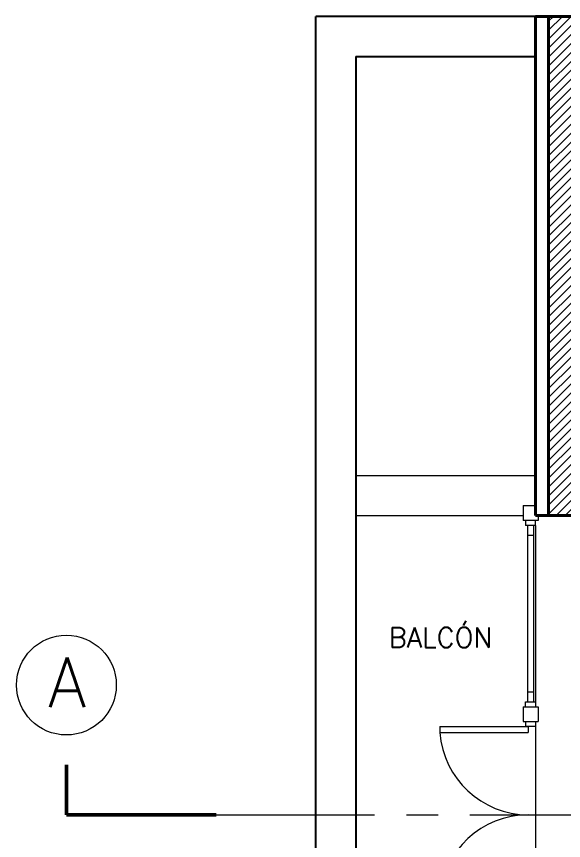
# Model space of a CAD drawing. Extents: x 1009 to 1343, y -172900 to 201.
# Drawn here: x 1095.21 to 1100.69, y 133.48 to 141.74 of the extents above; entities that cross this region are included whole.
import ezdxf

# ---------------------------------------------------------------- set-up
doc = ezdxf.new("R2010")
doc.units = 0
doc.header["$LTSCALE"] = 0.5
doc.linetypes.add('CENTER', pattern=[50.8, 31.75, -6.35, 6.35, -6.35])
for name, color, linetype, lineweight in [('Carpintería', 55, 'CONTINUOUS', 20), ('Detalles 01', 8, 'CONTINUOUS', 9), ('Muros corte', 7, 'CONTINUOUS', 40), ('Muros vista', 253, 'CONTINUOUS', 25), ('Punta 02', 11, 'CONTINUOUS', 20), ('Punta 05', 52, 'CONTINUOUS', 50), ('Tratamiento pisos', 251, 'CONTINUOUS', 9)]:
    doc.layers.add(name, color=color, linetype=linetype, lineweight=lineweight)
doc.styles.add('Texto 2 mm', font='simplex.shx', dxfattribs={"height": 0.2})
doc.styles.add('Texto 5 mm', font='simplex.shx', dxfattribs={"height": 0.5})

msp = doc.modelspace()

# ---------------------------------------------------------------- hatches: boundary and pattern name
at = {"layer": 'Detalles 01'}
h = msp.add_hatch(dxfattribs=at)
h.set_pattern_fill('ANSI31', color=256, scale=0.02, style=0)
h.set_pattern_definition([(45, (7.367904, 13.52993), (-0.0449012806, 0.0449012806), [])])
h.paths.add_polyline_path([(1100.5435, 136.735), (1100.7835, 136.735), (1100.7835, 141.735), (1100.5435, 141.735)])

# ---------------------------------------------------------------- linework, layer by layer
at = {"layer": 'Carpintería'}
for p, q in [((1100.2885, 136.835), (1100.2885, 136.685)), ((1100.2885, 136.835), (1100.4135, 136.835)), ((1100.4385, 136.685), (1100.2885, 136.685)), ((1100.3135, 136.685), (1100.3135, 136.635)), ((1100.4135, 136.635), (1100.4135, 136.685)), ((1100.4385, 136.735), (1100.4385, 136.685)), ((1100.4135, 136.635), (1100.3135, 136.635)), ((1100.3335, 136.635), (1100.3335, 134.8684)), ((1100.3935, 136.635), (1100.3935, 134.8684)), ((1100.3935, 136.535), (1100.3335, 136.535)), ((1100.3335, 134.9684), (1100.3935, 134.9684)), ((1100.3135, 134.8184), (1100.3135, 134.8684)), ((1100.3135, 134.8684), (1100.4135, 134.8684)), ((1100.4135, 134.8684), (1100.4135, 134.8184)), ((1100.2885, 134.8184), (1100.2885, 134.6684)), ((1100.2885, 134.8184), (1100.4385, 134.8184)), ((1100.4385, 134.8184), (1100.4385, 134.6684)), ((1099.4552, 134.6184), (1100.3385, 134.6184)), ((1099.4552, 134.6184), (1099.4552, 134.5584)), ((1100.2885, 134.6684), (1100.4385, 134.6684)), ((1100.3135, 134.6684), (1100.3135, 134.6184)), ((1100.4135, 134.6184), (1100.3135, 134.6184)), ((1100.3385, 134.6184), (1100.3385, 134.5584)), ((1100.4135, 134.6684), (1100.4135, 134.6184)), ((1099.4552, 134.5584), (1100.3385, 134.5584))]:
    msp.add_line(p, q, dxfattribs=at)
at = {"layer": 'Detalles 01'}
msp.add_line((1100.4135, 136.635), (1100.4135, 134.8684), dxfattribs=at)
at = {"layer": 'Detalles 01', "linetype": 'CENTER', "ltscale": 0.1}
msp.add_line((1097.2135, 133.735), (1103.4336, 133.735), dxfattribs=at)
at = {"layer": 'Detalles 01'}
for centre, start, end in [((1100.3401, 134.6223), 184.12992, 269.89705), ((1100.3401, 132.8478), 90.10295, 175.87008)]:
    msp.add_arc(centre, 0.8872, start, end, dxfattribs=at)
at = {"layer": 'Muros corte'}
for p, q in [((1100.9135, 141.735), (1100.4135, 141.735)), ((1100.4135, 136.735), (1100.4135, 141.735)), ((1100.5435, 136.735), (1100.5435, 141.735)), ((1100.9135, 136.735), (1100.4135, 136.735))]:
    msp.add_line(p, q, dxfattribs=at)
at = {"layer": 'Muros vista'}
for p, q in [((1098.2135, 125.735), (1098.2135, 141.735)), ((1100.4135, 141.735), (1098.2135, 141.735)), ((1098.6135, 141.335), (1098.6135, 126.135)), ((1098.6135, 141.335), (1100.4135, 141.335))]:
    msp.add_line(p, q, dxfattribs=at)
at = {"layer": 'Punta 02'}
msp.add_circle((1095.7135, 135.035), 0.5, dxfattribs=at)
at = {"layer": 'Punta 05'}
for p, q in [((1095.7135, 133.735), (1095.7135, 134.235)), ((1097.2135, 133.735), (1095.7135, 133.735))]:
    msp.add_line(p, q, dxfattribs=at)
at = {"layer": 'Tratamiento pisos'}
for p, q in [((1098.6135, 137.135), (1100.4135, 137.135)), ((1098.6135, 136.735), (1100.2885, 136.735)), ((1100.4135, 134.6184), (1100.4135, 132.8517))]:
    msp.add_line(p, q, dxfattribs=at)

# ---------------------------------------------------------------- texts
at = {"layer": 'Punta 02', "insert": (1098.9425, 135.6117), "char_height": 0.2, "width": 1.123626, "attachment_point": 1, "style": 'Texto 2 mm'}
msp.add_mtext('BALCÓN', dxfattribs=at)
at = {"layer": 'Punta 05', "insert": (1095.5283, 135.3119), "char_height": 0.5, "width": 0.399865, "attachment_point": 1, "style": 'Texto 5 mm'}
msp.add_mtext('A', dxfattribs=at)

doc.saveas('drawing.dxf')
